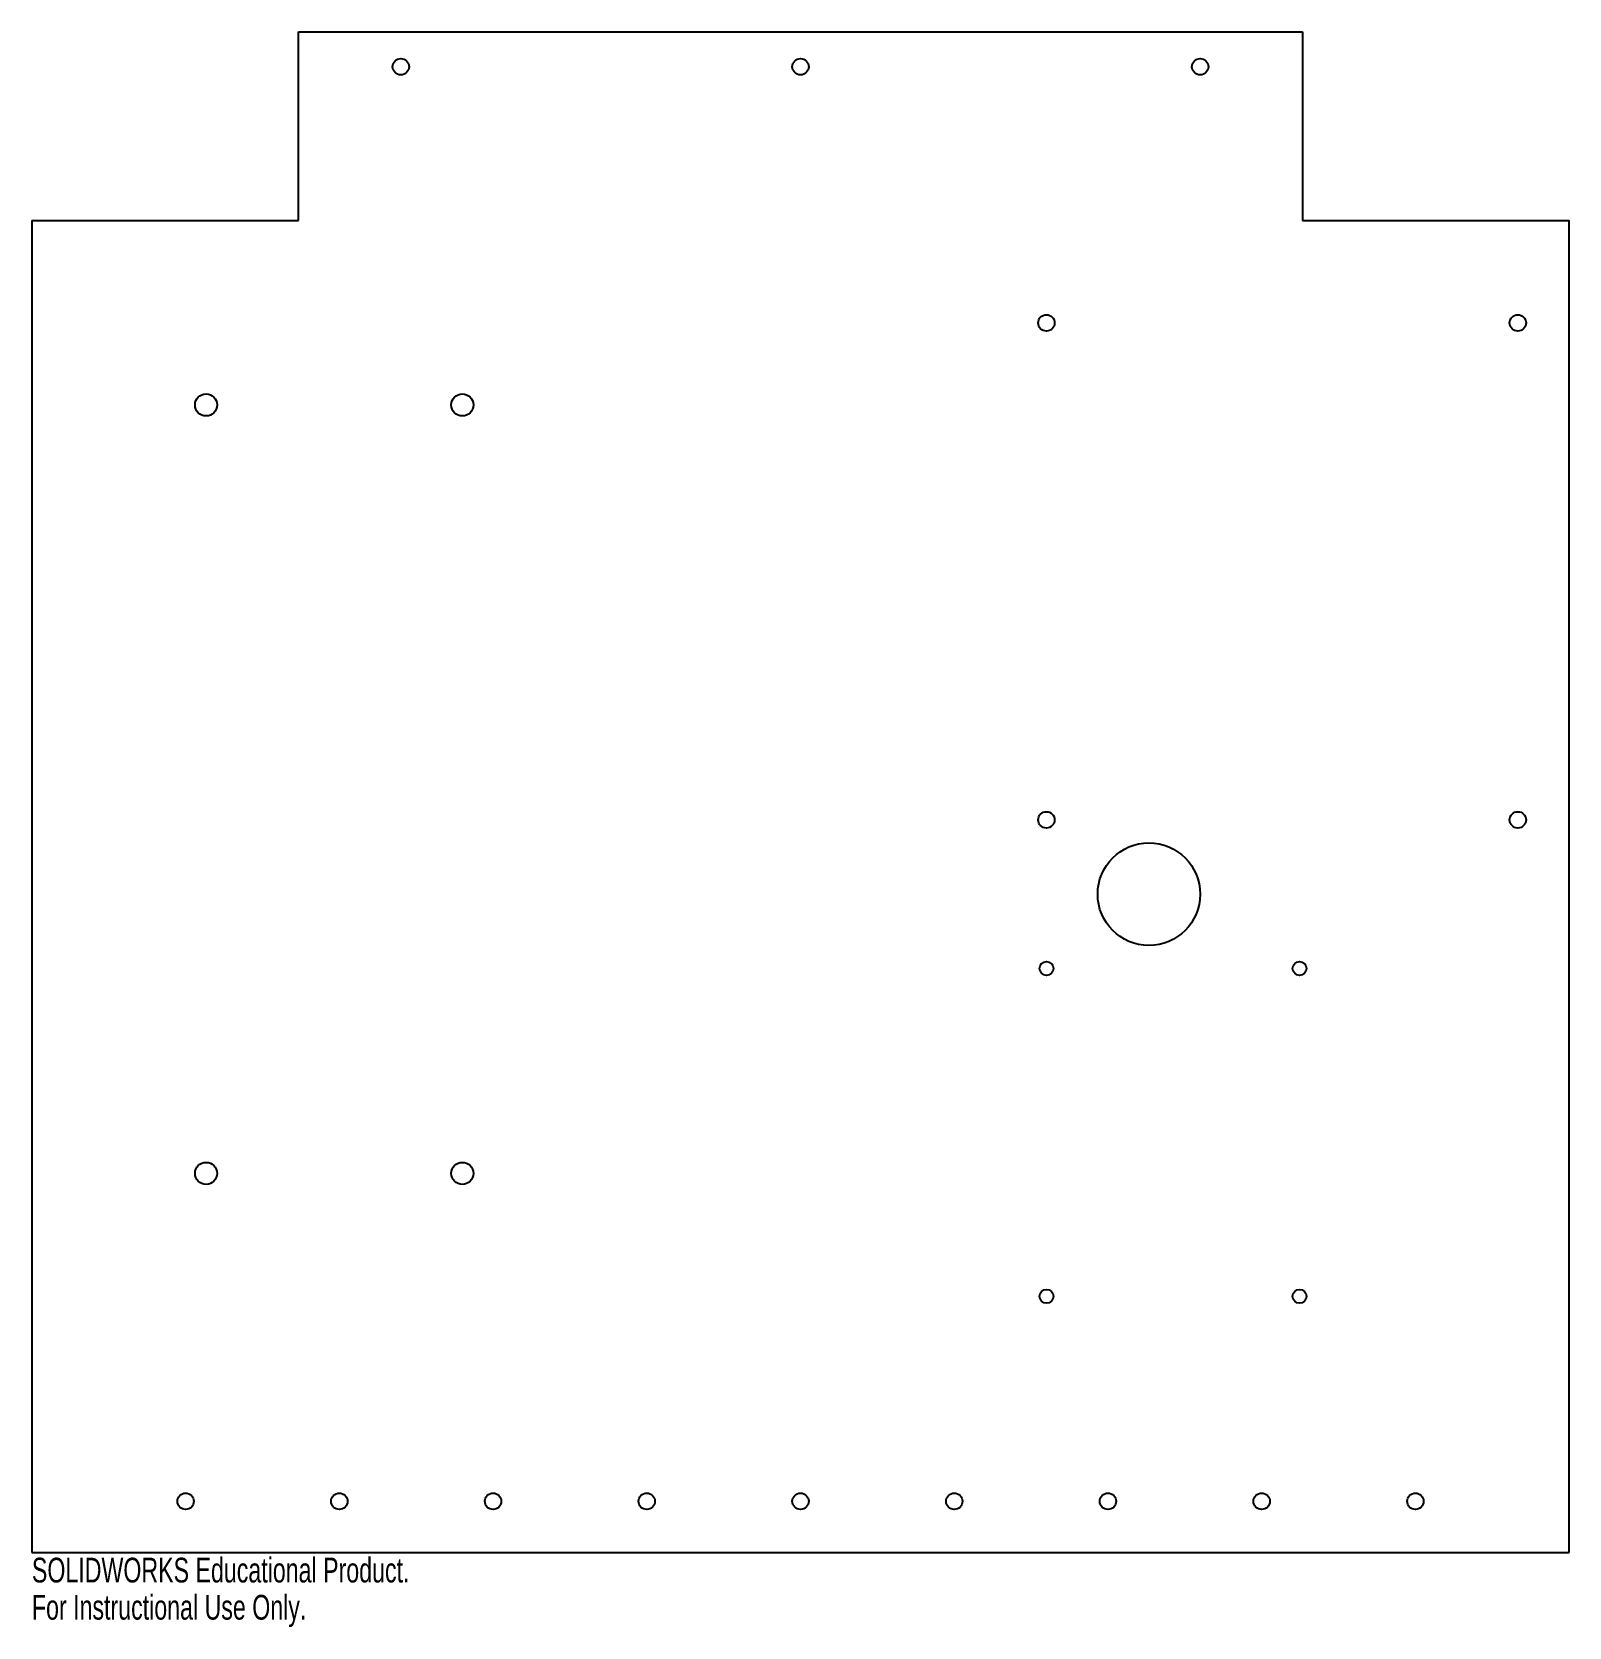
# Model space of a CAD drawing. Header units: millimetres. Extents: x -300 to 0, y -315 to -3.
import ezdxf

# ---------------------------------------------------------------- set-up
doc = ezdxf.new("R2010")
doc.units = ezdxf.units.MM
doc.styles.add('SLDTEXTSTYLE0', font='TXT', dxfattribs={"width": 0.7})

msp = doc.modelspace()

# ---------------------------------------------------------------- linework, layer by layer
at = {"color": 7, "linetype": 'Continuous', "lineweight": 25}
for p, q in [((-248, -40), (-248, -3.2)), ((-248, -3.2), (-52, -3.2)), ((-52, -3.2), (-52, -40)), ((-300, -40), (-300, -300)), ((-300, -40), (-248, -40)), ((-52, -40), (0, -40)), ((0, -300), (0, -40)), ((-300, -300), (0, -300))]:
    msp.add_line(p, q, dxfattribs=at)
for centre, radius in [((-228, -10), 1.6), ((-150, -10), 1.6), ((-72, -10), 1.6), ((-102, -60), 1.6), ((-10, -60), 1.6), ((-266, -76), 2.15), ((-216, -76), 2.15), ((-102, -157), 1.6), ((-10, -157), 1.6), ((-82, -171.5), 10), ((-102, -186), 1.35), ((-52.6, -186), 1.35), ((-266, -226), 2.15), ((-216, -226), 2.15), ((-102, -250), 1.35), ((-52.6, -250), 1.35), ((-270, -290), 1.6), ((-240, -290), 1.6), ((-210, -290), 1.6), ((-180, -290), 1.6), ((-150, -290), 1.6), ((-120, -290), 1.6), ((-90, -290), 1.6), ((-60, -290), 1.6), ((-30, -290), 1.6)]:
    msp.add_circle(centre, radius, dxfattribs=at)

# ---------------------------------------------------------------- texts
at = {"color": 7, "linetype": 'Continuous', "char_height": 4.8336, "attachment_point": 1, "style": 'SLDTEXTSTYLE0'}
for s, insert in [('SOLIDWORKS Educational Product.', (-300, -301.02)), ('For Instructional Use Only.', (-300, -308.27))]:
    msp.add_mtext(s, dxfattribs=dict(at, insert=insert))

doc.saveas('drawing.dxf')
